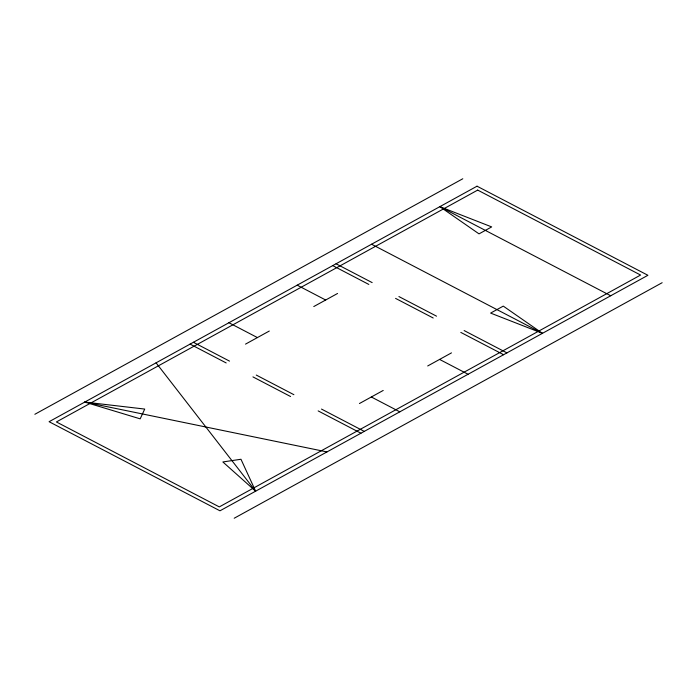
<?xml version="1.0" encoding="UTF-8"?>
<svg xmlns="http://www.w3.org/2000/svg" width="697" height="697" viewBox="0 0 697 697"><rect width="100%" height="100%" fill="white"/><g stroke="black" fill="none" stroke-linecap="round" stroke-linejoin="round"><path stroke-width="1.05" d="M34.85 414.288L462.791 178.763M245.518 344.126L269.295 331.04M313.781 306.558L337.557 293.472M359.443 403.528L383.219 390.442M427.705 365.96L451.482 352.874M234.209 518.237L662.15 282.712M84.755 402.082L144.723 409.069L140.175 418.845L84.755 402.082L326.954 451.926M439.842 206.66L491.681 226.908L479.022 233.87L439.842 206.66L610.72 295.755M542.458 333.332L490.61 313.084L503.278 306.114L542.458 333.332L371.571 244.229M336.05 263.78L372.154 282.607M398.911 296.556L436.54 316.177M464.132 330.561L506.928 352.882M332.722 265.609L368.826 284.437M395.582 298.394L433.212 318.006M460.804 332.399L503.6 354.712M297.192 285.169L325.673 300.015M439.589 359.417L468.07 374.263M228.93 322.737L257.411 337.583M371.327 396.985L399.808 411.831M193.4 342.288L229.513 361.116M256.269 375.064L293.89 394.685M321.483 409.069L364.278 431.391M190.072 344.118L226.185 362.945M252.941 376.894L290.562 396.515M318.154 410.899L360.95 433.22M255.633 491.185L222.857 461.954L240.97 459.262L255.633 491.185L156.076 362.832M477.027 186.195L49.086 421.711L219.973 510.805L647.914 275.289L477.027 186.195M477.689 190.098L56.405 421.955L219.311 506.902L640.595 275.045L477.689 190.098"/></g></svg>
